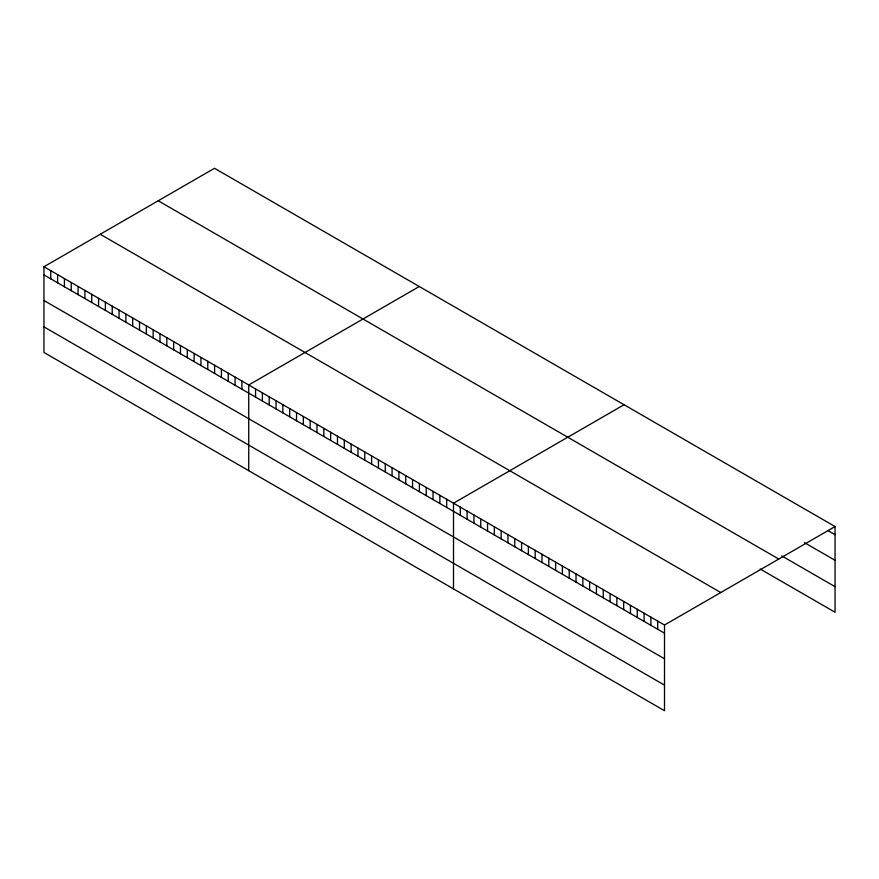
<?xml version="1.0" encoding="UTF-8"?>
<svg xmlns="http://www.w3.org/2000/svg" width="879" height="879" viewBox="0 0 879 879"><rect width="100%" height="100%" fill="white"/><g stroke="black" fill="none" stroke-linecap="round" stroke-linejoin="round"><path stroke-width="1.32" d="M43.95 266.744L664.502 625.013L664.502 710.715L43.95 352.446L43.95 266.744L214.498 168.285L835.05 526.554L835.05 612.256L760.181 569.032M419.283 286.51L248.735 384.969L248.735 470.683M624.057 404.736L453.509 503.206L453.509 588.908M664.502 625.013L835.05 526.554M828.249 530.795L835.05 534.718M804.428 542.629L835.05 560.308M781.739 555.891L835.05 586.667M158.22 200.775L778.772 559.044M100.228 234.253L720.78 592.523M43.95 274.918L664.502 633.188M43.95 300.497L664.502 658.778M43.95 326.867L664.502 685.137M657.701 621.09L657.701 629.254M650.889 617.157L650.889 625.332M644.087 613.223L644.087 621.398M637.275 609.301L637.275 617.465M630.474 605.367L630.474 613.542M623.661 601.445L623.661 609.608M616.86 597.511L616.86 605.675M610.059 593.578L610.059 601.752M603.247 589.655L603.247 597.819M596.445 585.722L596.445 593.896M589.633 581.788L589.633 589.963M582.832 577.866L582.832 586.029M576.02 573.932L576.02 582.107M569.218 570.01L569.218 578.173M562.406 566.076L562.406 574.24M555.605 562.142L555.605 570.317M548.804 558.22L548.804 566.384M541.991 554.286L541.991 562.461M535.19 550.353L535.19 558.528M528.378 546.43L528.378 554.594M521.577 542.497L521.577 550.672M514.764 538.574L514.764 546.738M507.963 534.641L507.963 542.804M501.162 530.707L501.162 538.882M494.35 526.785L494.35 534.948M487.548 522.851L487.548 531.015M480.736 518.918L480.736 527.092M473.935 514.995L473.935 523.159M467.123 511.062L467.123 519.236M460.321 507.128L460.321 515.303M446.686 499.261L446.686 507.436M439.863 495.316L439.863 503.491M433.039 491.383L433.039 499.547M426.205 487.438L426.205 495.613M419.382 483.494L419.382 491.669M412.559 479.56L412.559 487.724M405.735 475.616L405.735 483.791M398.901 471.671L398.901 479.846M392.078 467.738L392.078 475.902M385.255 463.793L385.255 471.968M378.431 459.849L378.431 468.024M371.597 455.915L371.597 464.079M364.774 451.971L364.774 460.135M357.951 448.026L357.951 456.201M351.128 444.093L351.128 452.256M344.293 440.148L344.293 448.312M337.47 436.204L337.47 444.378M330.647 432.27L330.647 440.434M323.824 428.326L323.824 436.489M316.989 424.381L316.989 432.556M310.166 420.448L310.166 428.611M303.343 416.503L303.343 424.667M296.52 412.559L296.52 420.733M289.685 408.625L289.685 416.789M282.862 404.681L282.862 412.844M276.039 400.736L276.039 408.911M269.216 396.792L269.216 404.966M262.381 392.858L262.381 401.022M255.558 388.914L255.558 397.088M241.901 381.036L241.901 389.199M235.078 377.091L235.078 385.266M228.254 373.146L228.254 381.321M221.431 369.213L221.431 377.377M214.597 365.268L214.597 373.443M207.774 361.324L207.774 369.499M200.95 357.39L200.95 365.554M194.127 353.446L194.127 361.61M187.293 349.501L187.293 357.676M180.47 345.568L180.47 353.732M173.646 341.623L173.646 349.787M166.823 337.679L166.823 345.854M159.989 333.745L159.989 341.909M153.166 329.801L153.166 337.965M146.343 325.856L146.343 334.031M139.519 321.923L139.519 330.086M132.685 317.978L132.685 326.142M125.862 314.034L125.862 322.208M119.039 310.1L119.039 318.264M112.215 306.156L112.215 314.319M105.381 302.211L105.381 310.386M98.558 298.267L98.558 306.441M91.735 294.333L91.735 302.497M84.911 290.389L84.911 298.563M78.077 286.444L78.077 294.619M71.254 282.511L71.254 290.674M64.431 278.566L64.431 286.741M57.607 274.622L57.607 282.796M50.773 270.688L50.773 278.852"/></g></svg>
